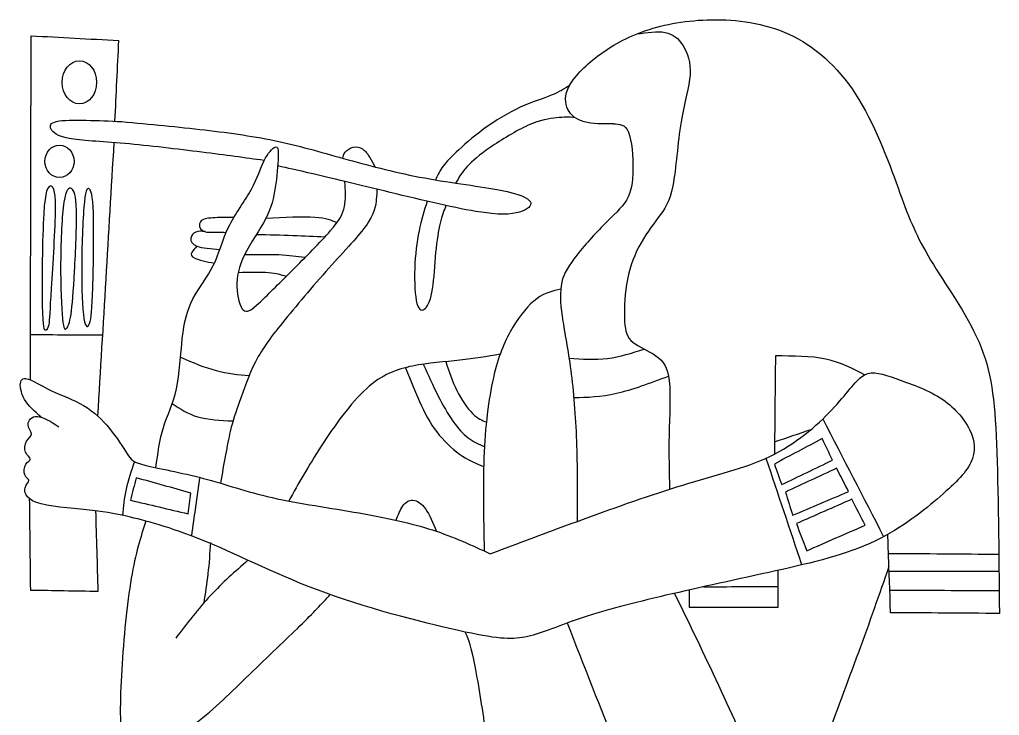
# Model space of a CAD drawing. Header units: millimetres. Extents: x 127 to 505, y 22 to 402.
# Drawn here: x 368.6 to 492.4, y 273.7 to 361.5 of the extents above; entities that cross this region are included whole.
import ezdxf

# ---------------------------------------------------------------- set-up
doc = ezdxf.new("R2010")
doc.units = ezdxf.units.MM
doc.layers.add('DV1_Default', color=7, linetype='Continuous')
doc.layers.add('DV1_Layer_1', color=7, linetype='Continuous')

msp = doc.modelspace()

# ---------------------------------------------------------------- linework, layer by layer
at = {"layer": 'DV1_Default', "color": 7, "linetype": 'Continuous'}
for p, q in [((464.41, 289.94), (464.41, 291.98)), ((464.41, 287.32), (464.41, 289.94)), ((453.17, 289.49), (453.17, 287.32)), ((453.17, 287.32), (464.41, 287.32))]:
    msp.add_line(p, q, dxfattribs=at)
at = {"layer": 'DV1_Layer_1', "color": 7, "linetype": 'Continuous'}
for centre, major_axis, ratio in [((376.15, 353.59), (0, 2.73), 0.798151), ((373.63, 343.61), (0, 2.05), 0.896416)]:
    msp.add_ellipse(centre, major_axis=major_axis, ratio=ratio, dxfattribs=at)
for points, knots in [([(443.59, 348.33), (442.26, 348.33), (440.92, 348.33), (438.91, 348.87), (438.24, 349.4), (437.47, 350.94), (437.37, 351.94), (438.06, 353.18), (438.75, 354.42), (440.22, 355.89), (441.96, 357.16), (443.69, 358.43), (445.7, 359.5), (448.14, 360.27), (450.58, 361.04), (453.46, 361.51), (456.62, 361.49), (459.78, 361.47), (463.22, 360.97), (466.37, 359.38), (469.51, 357.8), (472.35, 355.12), (474.61, 351.42), (476.87, 347.73), (478.54, 343.01), (481.05, 336.19), (481.88, 334.09), (483.67, 331.14), (485.46, 328.2), (488.21, 324.42), (489.78, 320.78), (491.35, 317.13), (491.75, 313.62), (491.98, 307.93), (492.22, 302.25), (492.29, 294.39), (492.35, 286.53), (487.77, 286.56), (483.19, 286.6), (478.61, 286.63), (478.51, 289.34), (478.41, 292.05), (478.35, 293.7), (478.29, 295.34), (478.28, 295.93), (478.27, 296.52)], [0, 0, 0, 0, 0.058824, 0.058824, 0.117647, 0.117647, 0.176471, 0.176471, 0.176471, 0.235294, 0.235294, 0.235294, 0.294118, 0.294118, 0.294118, 0.352941, 0.352941, 0.352941, 0.411765, 0.411765, 0.411765, 0.470588, 0.470588, 0.470588, 0.529412, 0.529412, 0.588235, 0.588235, 0.588235, 0.647059, 0.647059, 0.647059, 0.705882, 0.705882, 0.705882, 0.764706, 0.764706, 0.764706, 0.823529, 0.823529, 0.823529, 0.882353, 0.882353, 0.882353, 1, 1, 1, 1]), ([(369.96, 316.03), (369.99, 330.51), (370.02, 344.99), (370.06, 359.47), (373.73, 359.27), (377.41, 359.07), (381.09, 358.87), (380.93, 355.47), (380.76, 352.07), (380.6, 348.67)], [0, 0, 0, 0, 0.25, 0.25, 0.25, 0.5, 0.5, 0.5, 1, 1, 1, 1]), ([(446.55, 359.7), (447.84, 359.89), (449.13, 360.08), (450.12, 359.89), (451.12, 359.7), (451.82, 359.13), (452.96, 357.33), (453.39, 356.09), (453.29, 354.55), (453.19, 353.01), (452.56, 351.17), (452.14, 348.58), (451.72, 345.99), (451.52, 342.65), (451.1, 340.54), (450.68, 338.43), (450.05, 337.56), (449.26, 336.51), (448.48, 335.46), (447.54, 334.22), (446.8, 332.8), (446.07, 331.38), (445.53, 329.77), (445.25, 328.08), (444.97, 326.39), (444.93, 324.62), (445.02, 323.37), (445.1, 322.11), (445.3, 321.38), (446.04, 320.78), (446.77, 320.17), (448.04, 319.71), (448.96, 319.07), (449.88, 318.43), (450.45, 317.63), (450.65, 315.89), (450.85, 314.15), (450.68, 311.48), (450.63, 309.04), (450.58, 306.61), (450.64, 304.41), (450.7, 302.22)], [0, 0, 0, 0, 0.066667, 0.066667, 0.066667, 0.133333, 0.133333, 0.2, 0.2, 0.2, 0.266667, 0.266667, 0.266667, 0.333333, 0.333333, 0.333333, 0.4, 0.4, 0.4, 0.466667, 0.466667, 0.466667, 0.533333, 0.533333, 0.533333, 0.6, 0.6, 0.6, 0.666667, 0.666667, 0.666667, 0.733333, 0.733333, 0.733333, 0.8, 0.8, 0.8, 0.866667, 0.866667, 0.866667, 1, 1, 1, 1]), ([(438.06, 353.18), (437.41, 352.77), (436.77, 352.36), (435.75, 351.95), (434.73, 351.54), (431.96, 350.74), (428.68, 348.73), (427.25, 347.7), (425.82, 346.66), (424.6, 345.59), (422.85, 343.92), (422.31, 343.32), (421.94, 342.78), (421.56, 342.24), (421.34, 341.76), (421.12, 341.27)], [0, 0, 0, 0, 0.142857, 0.142857, 0.142857, 0.285714, 0.428571, 0.428571, 0.428571, 0.571429, 0.571429, 0.714286, 0.714286, 0.714286, 1, 1, 1, 1]), ([(438.71, 349.16), (438.03, 349.18), (437.35, 349.21), (436.43, 349.12), (435.52, 349.03), (434.36, 348.83), (432.84, 348.16), (431.32, 347.48), (427.54, 345.17), (425.77, 343.67), (425.12, 342.95), (424.48, 342.23), (424.07, 341.55), (423.66, 340.87)], [0, 0, 0, 0, 0.166667, 0.166667, 0.166667, 0.333333, 0.333333, 0.333333, 0.5, 0.666667, 0.666667, 0.666667, 1, 1, 1, 1]), ([(399.48, 343.72), (397.07, 344.05), (394.65, 344.39), (391.61, 344.77), (388.58, 345.15), (384.94, 345.59), (381.88, 345.86), (378.82, 346.12), (376.34, 346.22), (374.84, 346.51), (373.33, 346.79), (372.8, 347.26), (372.58, 347.68), (372.36, 348.1), (372.46, 348.47), (373.25, 348.65), (374.04, 348.83), (375.51, 348.83), (377, 348.8), (378.48, 348.77), (379.99, 348.7), (381.49, 348.63)], [0, 0, 0, 0, 0.125, 0.125, 0.125, 0.25, 0.25, 0.25, 0.375, 0.375, 0.375, 0.5, 0.5, 0.5, 0.625, 0.625, 0.625, 0.75, 0.75, 0.75, 1, 1, 1, 1]), ([(381.49, 348.63), (385.07, 348.3), (388.65, 347.96), (391.98, 347.58), (395.3, 347.19), (398.38, 346.76), (401.32, 346.12), (404.27, 345.49), (407.08, 344.65), (410.09, 343.82), (413.1, 342.98), (416.31, 342.14), (419.77, 341.51), (423.23, 340.87), (426.94, 340.44), (429.35, 339.97), (431.76, 339.5), (432.86, 339), (433.11, 338.5), (433.36, 338), (432.76, 337.5), (431.72, 337.2), (430.69, 336.89), (429.21, 336.79), (423.2, 337.8), (418.65, 338.9), (414.63, 339.87), (410.62, 340.84), (407.14, 341.68), (404.99, 342.18), (402.84, 342.68), (402.02, 342.86), (401.19, 343.03)], [0, 0, 0, 0, 0.083333, 0.083333, 0.083333, 0.166667, 0.166667, 0.166667, 0.25, 0.25, 0.25, 0.333333, 0.333333, 0.333333, 0.416667, 0.416667, 0.416667, 0.5, 0.5, 0.5, 0.583333, 0.583333, 0.583333, 0.666667, 0.666667, 0.75, 0.75, 0.75, 0.833333, 0.833333, 0.833333, 1, 1, 1, 1]), ([(443.59, 348.33), (444.33, 348.33), (445.07, 348.33), (445.5, 347.29), (445.94, 346.26), (446.07, 344.18), (446.05, 342.56), (446.04, 340.94), (445.87, 339.77), (445.25, 338.73), (444.63, 337.7), (443.56, 336.79), (442.31, 335.52), (441.05, 334.25), (439.61, 332.61), (438.64, 331.33), (437.68, 330.04), (437.17, 329.1), (436.99, 327.9), (436.81, 326.69), (436.94, 325.22), (437.22, 323.4), (437.51, 321.58), (437.94, 319.4), (438.61, 314.05), (438.85, 310.88), (438.95, 307.7), (439.06, 304.52), (439.04, 301.33), (439.02, 298.15)], [0, 0, 0, 0, 0.090909, 0.090909, 0.090909, 0.181818, 0.181818, 0.181818, 0.272727, 0.272727, 0.272727, 0.363636, 0.363636, 0.363636, 0.454545, 0.454545, 0.454545, 0.545455, 0.545455, 0.545455, 0.636364, 0.636364, 0.636364, 0.727273, 0.727273, 0.818182, 0.818182, 0.818182, 1, 1, 1, 1]), ([(385.82, 304.94), (386.05, 306.7), (386.28, 308.45), (386.76, 310.02), (387.25, 311.58), (387.98, 312.95), (388.4, 314.87), (388.82, 316.8), (388.92, 319.27), (389.15, 321.28), (389.39, 323.28), (389.75, 324.82), (390.49, 326.24), (391.22, 327.66), (392.33, 328.97), (393.06, 330.46), (393.8, 331.94), (394.17, 333.62), (394.99, 335.29), (395.81, 336.96), (397.08, 338.63), (398.68, 341.54), (399.02, 342.78), (399.48, 343.72), (399.95, 344.65), (400.55, 345.29), (400.89, 345.41), (401.22, 345.52), (401.29, 345.12), (401.26, 344.15), (401.22, 343.18), (401.09, 341.64), (400.89, 340.31), (400.69, 338.97), (400.42, 337.83), (399.69, 336.41), (398.95, 334.99), (397.75, 333.28), (397.01, 331.79), (396.27, 330.31), (396.01, 329.04), (396.04, 327.78), (396.07, 326.53), (396.41, 325.29), (397.28, 324.42), (397.81, 324.79), (398.82, 325.71), (399.82, 326.63), (401.29, 328.1), (404.7, 331.51), (406.64, 333.45), (407.83, 334.82), (409.02, 336.19), (409.45, 336.99), (409.63, 337.91), (409.82, 338.83), (409.75, 339.87), (409.72, 340.42), (409.68, 340.96), (409.69, 341.01), (409.69, 341.07)], [0, 0, 0, 0, 0.045455, 0.045455, 0.045455, 0.090909, 0.090909, 0.090909, 0.136364, 0.136364, 0.136364, 0.181818, 0.181818, 0.181818, 0.227273, 0.227273, 0.227273, 0.272727, 0.272727, 0.272727, 0.318182, 0.318182, 0.363636, 0.363636, 0.363636, 0.409091, 0.409091, 0.409091, 0.454545, 0.454545, 0.454545, 0.5, 0.5, 0.5, 0.545455, 0.545455, 0.545455, 0.590909, 0.590909, 0.590909, 0.636364, 0.636364, 0.636364, 0.681818, 0.681818, 0.727273, 0.727273, 0.727273, 0.772727, 0.772727, 0.818182, 0.818182, 0.818182, 0.863636, 0.863636, 0.863636, 0.909091, 0.909091, 0.909091, 1, 1, 1, 1]), ([(409.42, 344), (409.47, 344.26), (409.52, 344.52), (409.73, 344.78), (409.95, 345.04), (410.33, 345.3), (410.74, 345.4), (411.14, 345.5), (411.57, 345.43), (411.92, 345.18), (412.28, 344.94), (412.57, 344.51), (412.82, 344.1), (413.07, 343.69), (413.27, 343.3), (413.48, 342.91)], [0, 0, 0, 0, 0.166667, 0.166667, 0.166667, 0.333333, 0.333333, 0.333333, 0.5, 0.5, 0.5, 0.666667, 0.666667, 0.666667, 1, 1, 1, 1]), ([(371.46, 325.4), (371.41, 328.3), (371.46, 333.95), (371.64, 336.98), (371.83, 340), (372.15, 340.41), (372.47, 340.46), (372.8, 340.51), (373.13, 340.21), (373.13, 335.21), (372.8, 330.51), (372.62, 327.61), (372.45, 324.72), (372.43, 323.63), (372.32, 323.03), (372.21, 322.43), (372.01, 322.31), (371.84, 322.33), (371.66, 322.35), (371.51, 322.5), (371.46, 325.4)], [0, 0, 0, 0, 0.125, 0.125, 0.125, 0.25, 0.25, 0.25, 0.375, 0.375, 0.5, 0.5, 0.5, 0.625, 0.625, 0.625, 0.75, 0.75, 0.75, 1, 1, 1, 1]), ([(374.01, 323.72), (373.87, 325.11), (373.77, 327.89), (373.78, 330.81), (373.8, 333.73), (373.94, 336.79), (374.45, 340.1), (375.22, 340.61), (375.72, 339.34), (375.77, 337.4), (375.83, 335.47), (375.68, 332.25), (375.53, 329.73), (375.39, 327.21), (375.26, 325.41), (374.92, 323.17), (374.72, 322.73), (374.53, 322.52), (374.33, 322.31), (374.15, 322.32), (374.01, 323.72)], [0, 0, 0, 0, 0.111111, 0.111111, 0.111111, 0.222222, 0.222222, 0.333333, 0.444444, 0.444444, 0.444444, 0.555556, 0.555556, 0.555556, 0.666667, 0.666667, 0.777778, 0.777778, 0.777778, 1, 1, 1, 1]), ([(376.73, 323.77), (376.53, 325.02), (376.43, 327.52), (376.44, 330.46), (376.46, 333.4), (376.59, 336.78), (376.78, 338.51), (376.96, 340.24), (377.2, 340.32), (377.63, 339.92), (377.83, 339.44), (377.91, 337.06), (377.98, 334.69), (377.93, 330.42), (377.76, 324.96), (377.65, 323.75), (377.44, 323.15), (377.23, 322.54), (376.93, 322.53), (376.73, 323.77)], [0, 0, 0, 0, 0.125, 0.125, 0.125, 0.25, 0.25, 0.25, 0.375, 0.375, 0.5, 0.5, 0.5, 0.625, 0.625, 0.75, 0.75, 0.75, 1, 1, 1, 1]), ([(413.74, 340.09), (413.73, 339.93), (413.71, 339.76), (413.63, 338.5), (413.56, 337.4), (412.66, 335.96), (411.76, 334.52), (410.02, 332.75), (408.03, 330.54), (406.04, 328.33), (403.8, 325.69), (402.11, 323.62), (400.42, 321.54), (399.28, 320.04), (397.51, 316.6), (396.88, 314.66), (396.39, 313.28), (395.91, 311.91), (395.57, 311.11), (395.19, 309.49), (394.82, 307.86), (394.39, 305.42), (393.97, 302.98)], [0, 0, 0, 0, 0.111111, 0.111111, 0.222222, 0.222222, 0.222222, 0.333333, 0.333333, 0.333333, 0.444444, 0.444444, 0.444444, 0.555556, 0.555556, 0.666667, 0.666667, 0.666667, 0.777778, 0.777778, 0.777778, 1, 1, 1, 1]), ([(420.07, 338.57), (419.7, 337.4), (419.33, 336.22), (419.05, 334.82), (418.76, 333.43), (418.56, 331.83), (418.5, 330.11), (418.45, 328.4), (418.53, 326.58), (418.79, 325.65), (419.05, 324.72), (419.48, 324.69), (419.86, 325.06), (420.24, 325.44), (420.55, 326.23), (420.76, 327.51), (420.96, 328.79), (421.05, 330.57), (421.19, 332.09), (421.34, 333.61), (421.53, 334.88), (421.75, 335.82), (421.98, 336.77), (422.23, 337.4), (422.48, 338.03)], [0, 0, 0, 0, 0.111111, 0.111111, 0.111111, 0.222222, 0.222222, 0.222222, 0.333333, 0.333333, 0.333333, 0.444444, 0.444444, 0.444444, 0.555556, 0.555556, 0.555556, 0.666667, 0.666667, 0.666667, 0.777778, 0.777778, 0.777778, 1, 1, 1, 1]), ([(408.67, 335.86), (408.02, 336.16), (407.37, 336.45), (405.88, 336.54), (404.38, 336.63), (402.03, 336.52), (399.69, 336.41)], [0, 0, 0, 0, 0.333333, 0.333333, 0.333333, 1, 1, 1, 1]), ([(395.66, 336.53), (394.72, 336.53), (393.77, 336.54), (393.01, 336.48), (392.24, 336.43), (391.66, 336.31), (391.19, 335.66), (391.31, 335.12), (391.71, 334.87), (392.11, 334.62), (392.8, 334.65), (393.34, 334.66), (393.88, 334.67), (394.29, 334.66), (394.69, 334.64)], [0, 0, 0, 0, 0.166667, 0.166667, 0.166667, 0.333333, 0.333333, 0.5, 0.5, 0.5, 0.666667, 0.666667, 0.666667, 1, 1, 1, 1]), ([(392.03, 334.74), (391.61, 334.78), (391.19, 334.83), (390.86, 334.69), (390.52, 334.56), (390.27, 334.25), (390.23, 333.89), (390.19, 333.53), (390.36, 333.13), (391, 332.89), (391.64, 332.65), (392.76, 332.57), (393.89, 332.5)], [0, 0, 0, 0, 0.2, 0.2, 0.2, 0.4, 0.4, 0.4, 0.6, 0.6, 0.6, 1, 1, 1, 1]), ([(407.13, 334.04), (405.84, 334.1), (404.55, 334.17), (403.11, 334.22), (401.67, 334.27), (400.08, 334.31), (398.48, 334.35)], [0, 0, 0, 0, 0.333333, 0.333333, 0.333333, 1, 1, 1, 1]), ([(391, 332.89), (390.74, 332.64), (390.48, 332.38), (390.22, 331.86), (390.22, 331.59), (390.72, 331.37), (391.22, 331.14), (392.21, 330.95), (393.21, 330.76)], [0, 0, 0, 0, 0.25, 0.25, 0.5, 0.5, 0.5, 1, 1, 1, 1]), ([(404.64, 331.46), (403.63, 331.6), (402.62, 331.74), (401.35, 331.79), (400.08, 331.85), (398.54, 331.82), (397.01, 331.79)], [0, 0, 0, 0, 0.333333, 0.333333, 0.333333, 1, 1, 1, 1]), ([(402.26, 329.07), (401.66, 329.27), (401.06, 329.47), (400.05, 329.55), (399.04, 329.63), (397.62, 329.59), (396.2, 329.55)], [0, 0, 0, 0, 0.333333, 0.333333, 0.333333, 1, 1, 1, 1]), ([(436.94, 327.47), (435.95, 327.25), (434.95, 327.03), (433.92, 326.27), (432.89, 325.51), (431.82, 324.2), (430.89, 322.66), (429.97, 321.13), (429.18, 319.35), (428.55, 316.77), (427.93, 314.19), (427.46, 310.79), (427.27, 306.93), (427.09, 303.07), (427.19, 298.74), (427.29, 294.41)], [0, 0, 0, 0, 0.166667, 0.166667, 0.166667, 0.333333, 0.333333, 0.333333, 0.5, 0.5, 0.5, 0.666667, 0.666667, 0.666667, 1, 1, 1, 1]), ([(437.99, 318.75), (439.63, 318.65), (441.26, 318.54), (442.84, 318.73), (444.42, 318.92), (445.96, 319.42), (447.49, 319.91)], [0, 0, 0, 0, 0.333333, 0.333333, 0.333333, 1, 1, 1, 1]), ([(388.92, 318.89), (390.44, 318.23), (391.96, 317.58), (393.41, 317.2), (394.85, 316.81), (396.23, 316.69), (397.6, 316.57)], [0, 0, 0, 0, 0.333333, 0.333333, 0.333333, 1, 1, 1, 1]), ([(429.29, 319.26), (427.67, 318.98), (426.05, 318.71), (424.19, 318.5), (422.33, 318.3), (420.22, 318.17), (418.23, 317.77), (416.24, 317.36), (414.37, 316.7), (410.42, 313.12), (408.35, 310.21), (406.7, 307.66), (405.05, 305.11), (403.82, 302.92), (402.59, 300.73)], [0, 0, 0, 0, 0.166667, 0.166667, 0.166667, 0.333333, 0.333333, 0.333333, 0.5, 0.5, 0.666667, 0.666667, 0.666667, 1, 1, 1, 1]), ([(422.42, 318.33), (422.82, 317.09), (423.23, 315.86), (423.81, 314.69), (424.4, 313.52), (425.17, 312.41), (425.82, 311.76), (426.48, 311.11), (427.02, 310.91), (427.56, 310.71)], [0, 0, 0, 0, 0.25, 0.25, 0.25, 0.5, 0.5, 0.5, 1, 1, 1, 1]), ([(475.33, 316.65), (473.81, 317.44), (472.3, 318.24), (470.42, 318.64), (468.54, 319.04), (466.3, 319.04), (464.06, 319.04), (464.02, 314.91), (463.98, 310.78), (463.94, 306.65)], [0, 0, 0, 0, 0.25, 0.25, 0.25, 0.5, 0.5, 0.5, 1, 1, 1, 1]), ([(428.04, 294.06), (432.22, 295.63), (436.4, 297.2), (444.86, 300.28), (449.15, 301.78), (453.13, 302.97), (457.1, 304.16), (460.78, 305.02), (463.94, 306.65), (467.1, 308.27), (469.75, 310.64), (473.32, 314.56), (474.26, 316.09), (475.33, 316.65), (476.4, 317.2), (477.6, 316.76), (479.29, 316.18), (480.98, 315.59), (483.16, 314.86), (484.88, 313.75), (486.6, 312.65), (487.87, 311.18), (488.57, 309.76), (489.28, 308.34), (489.41, 306.96), (488.74, 305.58), (488.07, 304.19), (486.6, 302.78), (484.48, 300.98), (482.35, 299.17), (479.58, 296.96), (475.97, 295.36), (472.35, 293.75), (467.91, 292.75), (463.21, 291.71), (458.51, 290.68), (453.56, 289.61), (449.45, 288.64), (445.33, 287.67), (442.06, 286.8), (436.71, 284.99), (434.63, 284.06), (430.92, 283.19), (429.28, 283.25), (424.88, 284.19), (420.49, 285.13), (413.33, 286.93), (407.34, 289.09), (401.36, 291.25), (396.54, 293.75), (392.43, 295.48), (388.32, 297.2), (384.9, 298.14), (382.6, 298.69), (380.29, 299.24), (379.09, 299.41), (377.06, 299.61), (375.04, 299.81), (372.2, 300.04), (370.73, 300.56), (369.26, 301.09), (369.17, 301.9), (369.3, 302.41), (369.43, 302.92), (369.78, 303.13), (369.77, 303.31), (369.76, 303.5), (369.39, 303.66), (369.24, 304.03), (369.09, 304.41), (369.16, 305), (369.6, 305.72), (369.98, 305.85), (369.95, 306.03), (369.93, 306.22), (369.51, 306.47), (369.17, 307.29), (369.25, 307.87), (369.48, 308.27), (369.72, 308.67), (370.12, 308.89), (370.1, 309.2), (370.08, 309.51), (369.65, 309.91), (369.66, 310.4), (369.66, 310.88), (370.11, 311.45), (370.84, 311.41), (371.56, 311.38), (372.56, 310.74), (373.57, 310.11)], [0, 0, 0, 0, 0.030303, 0.030303, 0.060606, 0.060606, 0.060606, 0.090909, 0.090909, 0.090909, 0.121212, 0.121212, 0.151515, 0.151515, 0.151515, 0.181818, 0.181818, 0.181818, 0.212121, 0.212121, 0.212121, 0.242424, 0.242424, 0.242424, 0.272727, 0.272727, 0.272727, 0.30303, 0.30303, 0.30303, 0.333333, 0.333333, 0.333333, 0.363636, 0.363636, 0.363636, 0.393939, 0.393939, 0.393939, 0.424242, 0.424242, 0.454545, 0.454545, 0.484848, 0.484848, 0.484848, 0.515152, 0.515152, 0.515152, 0.545455, 0.545455, 0.545455, 0.575758, 0.575758, 0.575758, 0.606061, 0.606061, 0.606061, 0.636364, 0.636364, 0.636364, 0.666667, 0.666667, 0.666667, 0.69697, 0.69697, 0.69697, 0.727273, 0.727273, 0.727273, 0.757576, 0.757576, 0.787879, 0.787879, 0.787879, 0.818182, 0.818182, 0.848485, 0.848485, 0.848485, 0.878788, 0.878788, 0.878788, 0.909091, 0.909091, 0.909091, 0.939394, 0.939394, 0.939394, 1, 1, 1, 1]), ([(417.34, 317.56), (418, 315.88), (418.66, 314.2), (419.34, 312.75), (420.02, 311.31), (420.72, 310.11), (421.61, 309.04), (422.49, 307.97), (423.56, 307.03), (424.53, 306.4), (425.49, 305.76), (426.35, 305.43), (427.21, 305.09)], [0, 0, 0, 0, 0.2, 0.2, 0.2, 0.4, 0.4, 0.4, 0.6, 0.6, 0.6, 1, 1, 1, 1]), ([(419.59, 318), (420.2, 316.64), (420.81, 315.28), (421.43, 314.05), (422.06, 312.82), (422.69, 311.71), (423.33, 310.81), (423.96, 309.91), (424.6, 309.2), (425.26, 308.7), (425.93, 308.2), (426.62, 307.9), (427.31, 307.6)], [0, 0, 0, 0, 0.2, 0.2, 0.2, 0.4, 0.4, 0.4, 0.6, 0.6, 0.6, 1, 1, 1, 1]), ([(371.33, 311.32), (370.51, 312.03), (369.7, 312.74), (368.74, 314.38), (368.6, 315.3), (368.74, 315.78), (368.89, 316.26), (369.32, 316.29), (370.6, 315.76), (371.45, 315.2), (373.84, 314.09), (375.39, 313.55), (377.98, 312), (379.04, 311.01), (379.96, 309.87), (380.89, 308.74), (381.69, 307.47), (382.18, 306.7), (382.66, 305.93), (382.83, 305.66), (384.42, 305.26), (386.01, 304.86), (389.02, 304.32), (391.81, 303.59), (394.6, 302.85), (397.18, 301.91), (400.5, 301.16), (403.83, 300.41), (407.91, 299.84), (411.47, 299.22), (415.04, 298.6), (418.08, 297.93), (420.75, 297.07), (423.43, 296.2), (425.74, 295.13), (428.04, 294.06)], [0, 0, 0, 0, 0.071429, 0.071429, 0.142857, 0.142857, 0.142857, 0.214286, 0.214286, 0.285714, 0.285714, 0.357143, 0.357143, 0.428571, 0.428571, 0.428571, 0.5, 0.5, 0.5, 0.571429, 0.571429, 0.571429, 0.642857, 0.642857, 0.642857, 0.714286, 0.714286, 0.714286, 0.785714, 0.785714, 0.785714, 0.857143, 0.857143, 0.857143, 1, 1, 1, 1]), ([(438.59, 313.79), (440.29, 313.83), (441.99, 313.88), (443.99, 314.33), (445.98, 314.78), (448.27, 315.64), (450.56, 316.5)], [0, 0, 0, 0, 0.333333, 0.333333, 0.333333, 1, 1, 1, 1]), ([(387.87, 313.03), (388.85, 312.38), (389.84, 311.72), (391.12, 311.35), (392.4, 310.99), (393.97, 310.91), (395.55, 310.84)], [0, 0, 0, 0, 0.333333, 0.333333, 0.333333, 1, 1, 1, 1]), ([(463.93, 305.4), (465.94, 306.47), (467.95, 307.53), (469.96, 308.6), (470.4, 307.7), (470.84, 306.8), (471.29, 305.9), (469.14, 304.86), (467, 303.83), (464.86, 302.8), (464.55, 303.66), (464.24, 304.53), (463.93, 305.4)], [0, 0, 0, 0, 0.2, 0.2, 0.2, 0.4, 0.4, 0.4, 0.6, 0.6, 0.6, 1, 1, 1, 1]), ([(383.11, 305.7), (382.71, 304.53), (382.3, 303.36), (382.05, 302.23), (381.79, 301.1), (381.69, 300.01), (381.58, 298.92)], [0, 0, 0, 0, 0.333333, 0.333333, 0.333333, 1, 1, 1, 1]), ([(465.33, 301.85), (467.48, 302.86), (469.64, 303.86), (471.79, 304.87), (472.29, 303.89), (472.79, 302.91), (473.29, 301.92), (470.94, 300.92), (468.59, 299.92), (466.23, 298.92), (465.93, 299.9), (465.63, 300.87), (465.33, 301.85)], [0, 0, 0, 0, 0.2, 0.2, 0.2, 0.4, 0.4, 0.4, 0.6, 0.6, 0.6, 1, 1, 1, 1]), ([(383.33, 303.66), (385.63, 303.02), (387.92, 302.38), (390.22, 301.73), (390.1, 300.86), (389.99, 299.99), (389.87, 299.12), (387.45, 299.69), (385.02, 300.26), (382.6, 300.83), (382.84, 301.77), (383.08, 302.72), (383.33, 303.66)], [0, 0, 0, 0, 0.2, 0.2, 0.2, 0.4, 0.4, 0.4, 0.6, 0.6, 0.6, 1, 1, 1, 1]), ([(369.82, 301.04), (369.87, 297.19), (369.91, 293.34), (369.96, 289.49), (372.82, 289.44), (375.67, 289.39), (378.53, 289.34), (378.43, 292.72), (378.33, 296.1), (378.23, 299.48)], [0, 0, 0, 0, 0.25, 0.25, 0.25, 0.5, 0.5, 0.5, 1, 1, 1, 1]), ([(416.15, 298.3), (416.4, 298.96), (416.66, 299.62), (417, 300.1), (417.34, 300.58), (417.78, 300.88), (418.28, 300.84), (418.78, 300.81), (419.35, 300.44), (419.86, 299.73), (420.37, 299.01), (420.82, 297.95), (421.27, 296.89)], [0, 0, 0, 0, 0.2, 0.2, 0.2, 0.4, 0.4, 0.4, 0.6, 0.6, 0.6, 1, 1, 1, 1]), ([(466.71, 297.87), (469.04, 298.9), (471.38, 299.92), (473.71, 300.95), (474.27, 299.85), (474.83, 298.76), (475.39, 297.67), (472.93, 296.6), (470.47, 295.52), (468.01, 294.44), (467.58, 295.59), (467.14, 296.73), (466.71, 297.87)], [0, 0, 0, 0, 0.2, 0.2, 0.2, 0.4, 0.4, 0.4, 0.6, 0.6, 0.6, 1, 1, 1, 1]), ([(384.54, 298.19), (383.89, 296.18), (383.24, 294.16), (382.7, 290.97), (382.16, 287.77), (381.73, 283.39), (381.49, 279.42), (381.26, 275.46), (381.23, 271.92), (381.58, 270.09), (381.93, 268.27), (382.66, 268.17), (384.3, 268.82), (385.94, 269.48), (388.48, 270.88), (393.2, 274.46), (397.55, 278.81), (402.29, 283.29), (404.01, 284.97), (405.73, 286.66), (406.78, 287.78), (407.84, 288.91)], [0, 0, 0, 0, 0.111111, 0.111111, 0.111111, 0.222222, 0.222222, 0.222222, 0.333333, 0.333333, 0.333333, 0.444444, 0.444444, 0.444444, 0.555556, 0.555556, 0.666667, 0.777778, 0.777778, 0.777778, 1, 1, 1, 1]), ([(392.71, 295.48), (392.62, 294.15), (392.52, 292.82), (392.38, 291.55), (392.24, 290.28), (392.05, 289.06), (391.85, 287.85)], [0, 0, 0, 0, 0.333333, 0.333333, 0.333333, 1, 1, 1, 1]), ([(397.43, 293.24), (395.83, 291.84), (394.23, 290.44), (392.71, 288.8), (391.19, 287.17), (389.75, 285.29), (388.32, 283.42)], [0, 0, 0, 0, 0.333333, 0.333333, 0.333333, 1, 1, 1, 1]), ([(478.39, 292.45), (477.16, 288.91), (475.93, 285.36), (474.54, 281.6), (473.16, 277.84), (471.62, 273.86), (470.28, 269.91), (468.94, 265.96), (467.81, 262.05), (467.12, 259.04), (466.43, 256.03), (466.2, 253.93), (466.4, 251.08), (466.6, 248.24), (467.24, 244.66), (468.07, 241.59), (468.91, 238.51), (469.95, 235.93), (470.75, 233.09), (471.55, 230.25), (472.12, 227.14), (472.29, 222.89), (472.45, 218.64), (472.22, 213.26), (472.47, 207.51), (472.72, 201.76), (473.46, 195.64), (474.14, 190.85), (474.83, 186.07), (475.46, 182.63), (476.84, 173.53), (477.57, 167.88), (478.22, 162.3), (478.88, 156.71), (479.44, 151.19), (480.03, 147.23), (480.61, 143.27), (481.22, 140.86), (481.68, 138.97), (482.15, 137.08), (482.49, 135.71), (482.82, 134.34), (481.95, 134.34), (481.08, 134.34), (480.21, 134.34), (479.28, 138.08), (478.34, 141.83), (477.5, 145.88), (476.67, 149.92), (475.93, 154.27), (475.33, 158.85), (474.73, 163.43), (474.26, 168.25), (473.81, 172.48), (473.36, 176.71), (472.92, 180.35), (472.3, 184.77), (471.69, 189.18), (470.88, 194.37), (469.91, 203.09), (469.75, 206.64), (469.75, 213.9), (469.91, 217.61), (469.88, 220.89), (469.85, 224.16), (469.61, 227.01), (469.24, 230.53), (468.87, 234.05), (468.36, 238.26), (467.84, 242.46)], [0, 0, 0, 0, 0.04, 0.04, 0.04, 0.08, 0.08, 0.08, 0.12, 0.12, 0.12, 0.16, 0.16, 0.16, 0.2, 0.2, 0.2, 0.24, 0.24, 0.24, 0.28, 0.28, 0.28, 0.32, 0.32, 0.32, 0.36, 0.36, 0.36, 0.4, 0.4, 0.44, 0.44, 0.44, 0.48, 0.48, 0.48, 0.52, 0.52, 0.52, 0.56, 0.56, 0.56, 0.6, 0.6, 0.6, 0.64, 0.64, 0.64, 0.68, 0.68, 0.68, 0.72, 0.72, 0.72, 0.76, 0.76, 0.76, 0.8, 0.8, 0.84, 0.84, 0.88, 0.88, 0.88, 0.92, 0.92, 0.92, 1, 1, 1, 1]), ([(451.31, 289.07), (453.19, 285.22), (455.06, 281.36), (456.87, 277.46), (458.68, 273.56), (460.42, 269.61), (462.07, 266.35), (463.73, 263.08), (465.3, 260.5), (466.88, 257.92)], [0, 0, 0, 0, 0.25, 0.25, 0.25, 0.5, 0.5, 0.5, 1, 1, 1, 1]), ([(437.77, 285.33), (439.88, 279.91), (441.99, 274.49), (444.01, 269.54), (446.04, 264.59), (447.98, 260.11), (449.75, 256.71), (451.52, 253.31), (453.12, 251), (454.72, 248.68)], [0, 0, 0, 0, 0.25, 0.25, 0.25, 0.5, 0.5, 0.5, 1, 1, 1, 1]), ([(475.19, 159.93), (475.24, 155.58), (475.28, 151.23), (475.33, 146.88), (456.49, 147.11), (437.65, 147.35), (418.81, 147.58), (419.48, 151.76), (420.15, 155.94), (420.89, 160.89), (421.62, 165.84), (422.43, 171.56), (423.5, 183.1), (423.76, 188.92), (424.32, 195.24), (424.87, 201.56), (425.7, 208.38), (426.79, 214.56), (427.88, 220.75), (429.21, 226.3), (429.65, 231), (430.08, 235.7), (429.62, 239.55), (429.23, 245.03), (428.85, 250.51), (428.55, 257.64), (428.28, 262.35), (428.01, 267.07), (427.78, 269.38), (427.37, 272.27), (426.97, 275.16), (426.41, 278.64), (425.96, 280.72), (425.52, 282.81), (425.2, 283.5), (424.88, 284.19)], [0, 0, 0, 0, 0.076923, 0.076923, 0.076923, 0.153846, 0.153846, 0.153846, 0.230769, 0.230769, 0.230769, 0.307692, 0.307692, 0.384615, 0.384615, 0.384615, 0.461538, 0.461538, 0.461538, 0.538462, 0.538462, 0.538462, 0.615385, 0.615385, 0.615385, 0.692308, 0.692308, 0.692308, 0.769231, 0.769231, 0.769231, 0.846154, 0.846154, 0.846154, 1, 1, 1, 1])]:
    msp.add_open_spline(points, degree=3, knots=knots, dxfattribs=at)
for points in [[(380.5, 345.97), (379.82, 334.47), (379.13, 322.97), (378.45, 311.47)], [(369.97, 321.75), (373, 321.73), (376.03, 321.71), (379.06, 321.69)], [(470.05, 311.09), (472.61, 306.13), (475.17, 301.18), (477.73, 296.22)], [(463.96, 308.2), (465.5, 308.72), (467.04, 309.24), (468.58, 309.77)], [(462.86, 306.13), (464.37, 301.64), (465.87, 297.15), (467.37, 292.66)], [(391.34, 303.71), (390.99, 301.25), (390.64, 298.79), (390.3, 296.33)], [(478.34, 294.12), (482.98, 294.09), (487.63, 294.05), (492.28, 294.02)], [(478.41, 291.89), (483.04, 291.89), (487.67, 291.89), (492.3, 291.89)], [(454.96, 289.9), (458.11, 289.91), (461.26, 289.93), (464.41, 289.94)], [(478.5, 289.49), (483.11, 289.47), (487.72, 289.44), (492.33, 289.42)]]:
    msp.add_open_spline(points, degree=3, dxfattribs=at)

doc.saveas('drawing.dxf')
